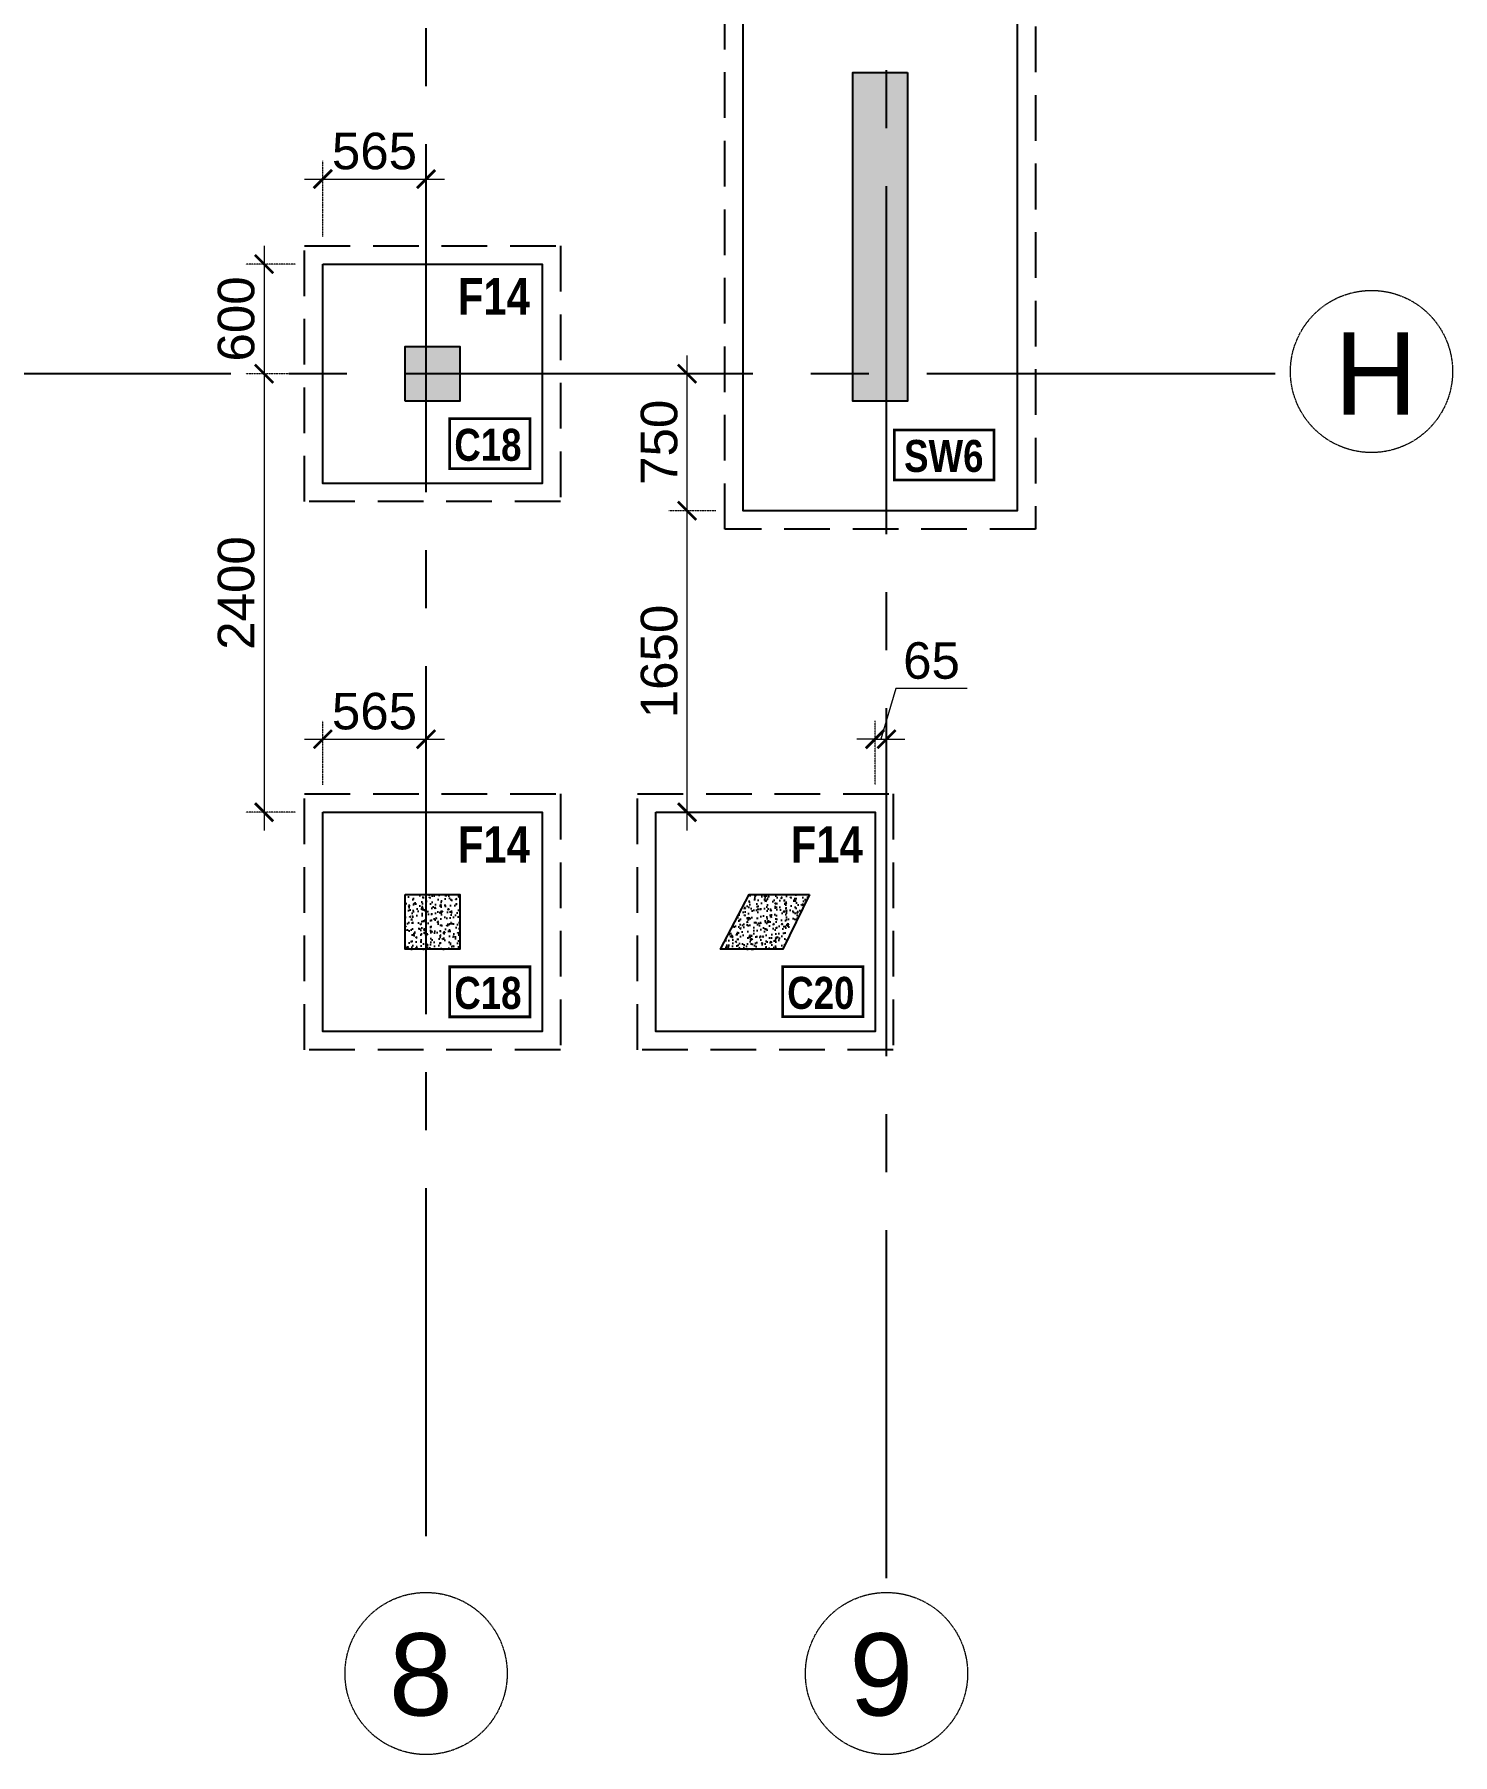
# Model space of a CAD drawing. Header units: millimetres. Extents: x 149548 to 2112824, y -1657616 to -1354760.
# Drawn here: x 1692210 to 1699972, y -1642267 to -1632851 of the extents above; entities that cross this region are included whole.
import ezdxf
from ezdxf.enums import TextEntityAlignment as Align

# ---------------------------------------------------------------- set-up
doc = ezdxf.new("R2010")
doc.units = ezdxf.units.MM
doc.header["$MEASUREMENT"] = 0
doc.header["$PDMODE"] = 98
for name, pattern in [('ACAD_ISO02W100', [15, 12, -3]), ('CENTER2', [28.575, 19.05, -3.175, 3.175, -3.175]), ('HIDDEN', [0.375, 0.25, -0.125])]:
    doc.linetypes.add(name, pattern=pattern)
for name, color, linetype, lineweight in [('CENTER_LINE', 8, 'CENTER2', 25), ('GRID', 252, 'ACAD_ISO02W100', 9), ('s-dm', 171, 'Continuous', 15), ('TXT', 255, 'Continuous', 5)]:
    doc.layers.add(name, color=color, linetype=linetype, lineweight=lineweight)
for name, color, linetype in [('F14', 132, 'Continuous'), ('F4', 80, 'Continuous'), ('Footing_#_ST', 1, 'Continuous'), ('Hatch', 8, 'Continuous'), ('Pcc_ST', 6, 'Continuous'), ('STR.COLUMN', 1, 'Continuous')]:
    doc.layers.add(name, color=color, linetype=linetype)
doc.styles.add('1-100', font='arial.ttf', dxfattribs={"height": 400})
doc.styles.add('G2-TEXT', font='ARIALNB.TTF', dxfattribs={"height": 2.5})
doc.styles.add('G3-TEXT', font='ARIALNB.TTF', dxfattribs={"height": 3})
doc.styles.get("Standard").update_dxf_attribs({"font": 'arial.ttf'})
doc.dimstyles.new('Dim 1_100', dxfattribs={"dimscale": 100, "dimtxt": 2, "dimasz": 1, "dimexe": 1, "dimexo": 1.5, "dimgap": 0.5, "dimtad": 1, "dimdec": 0, "dimrnd": 5, "dimzin": 0, "dimdsep": 46, "dimtxsty": 'Standard', "dimblk": 'ARCHTICK', "dimcen": 0, "dimdle": 1, "dimclrd": 256, "dimclre": 256, "dimclrt": 256, "dimadec": 0, "dimazin": 0, "dimtfac": 0.8, "dimtdec": 0, "dimtmove": 1, "dimatfit": 0, "dimfxl": 1.5, "dimtolj": 1, "dimtzin": 0, "dimlwd": -1, "dimlwe": -1, "dimarcsym": 1})
pattern_1 = [(230, (-711.69, 102229.26), (-71.7260183, 6.2752135), [7.5, -82.5]), (175, (-711.69, 102229.26), (13.8751334, -75.2192134), [6, -66]), (280.4514445, (-717.666, 102229.784), (-57.8508847, -68.9439991), [6.3740192, -70.1142112]), (226.1842, (-711.69, 102209.26), (-106.724133, 16.551928), [11.25, -123.75]), (276.6356355, (-720.58, 102210.64), (-93.4661946, -97.41186), [9.561034, -105.171376]), (171.184164, (-711.69, 102209.26), (-93.4661945, -97.41186), [9, -99]), (201, (-721.69, 102214.26), (-59.6907052, 40.261889), [7.5, -82.5]), (146, (-721.69, 102214.26), (-24.3315332, -72.5150045), [6, -66]), (251.4514447, (-726.66, 102217.616), (-84.0222377, -32.2531153), [6.374019, -70.1142112]), (217.5, (-711.689, 102229.26), (-1.21598553, -33.28938538), [0, -65.2, 0, -67, 0, -66.25]), (187.5, (-711.69, 102229.26), (-26.30695374, -39.4411712), [0, -38.2, 0, -63.7, 0, -25.25]), (147.5, (-689.389, 102229.26), (-53.38224362, 2.25548717), [0, -25, 0, -78, 0, -103.5]), (137.5, (-679.39, 102229.26), (-58.3186169, -10.0104982), [0, -32.5, 0, -51.8, 0, -73.5])]

# ---------------------------------------------------------------- blocks, each defined once
blk = doc.blocks.new('FIRST FLOOR COLUMNS')
at = {"layer": 'CENTER_LINE', "ltscale": 100}
for p, q in [((17925, -41973.1), (17925, 17893.4)), ((20445, -42203.1), (20445, 17663.4)), ((22571.4, -35610), (-4586.4, -35610))]:
    blk.add_line(p, q, dxfattribs=at)
at = {"layer": 'GRID', "ltscale": 0.3}
for centre in [(23099.3, -35597.5), (17925, -42724.3), (20445, -42724.3)]:
    blk.add_circle(centre, 443.7, dxfattribs=at)
at = {"layer": 'GRID', "ltscale": 0.3, "style": '1-100', "oblique": 0}
for s, p in [('H', (22896.2, -35833.4)), ('8', (17721.9, -42954.4)), ('9', (20241.9, -42954.4))]:
    blk.add_text(s, height=450, rotation=0.05532, dxfattribs=at).set_placement(p)
blk = doc.blocks.new('Through Column')
at = {"layer": 'Hatch'}
h = blk.add_hatch(dxfattribs=at)
h.set_pattern_fill('AR-CONC', color=256, scale=10, angle=180)
h.set_pattern_definition(pattern_1)
h.paths.add_polyline_path([(1940512.5, -1535329.3), (1940812.5, -1535329.3), (1940812.5, -1535629.3), (1940512.5, -1535629.3)])
h = blk.add_hatch(dxfattribs=at)
h.set_pattern_fill('AR-CONC', color=256, scale=10, angle=180)
h.set_pattern_definition(pattern_1)
h.paths.add_polyline_path([(1942726, -1535329.3), (1942580.1, -1535629.3), (1942238.7, -1535629.3), (1942395.1, -1535329.3)])
at = {"layer": 'STR.COLUMN', "transparency": 33554687}
h = blk.add_hatch(color=256, dxfattribs=at)
h.dxf.hatch_style = 1
h.paths.add_polyline_path([(1943262.5, -1530829.3), (1942962.5, -1530829.3), (1942962.5, -1532629.3), (1943262.5, -1532629.3)])
h = blk.add_hatch(color=256, dxfattribs=at)
h.dxf.hatch_style = 1
h.paths.add_polyline_path([(1940812.5, -1532329.3), (1940512.5, -1532329.3), (1940512.5, -1532629.3), (1940812.5, -1532629.3)])
at = {"layer": 'STR.COLUMN', "color": 5}
for points in [[(1943262.5, -1530829.3), (1943262.5, -1532629.3), (1942962.5, -1532629.3), (1942962.5, -1530829.3), (1943262.5, -1530829.3)], [(1940512.5, -1535329.3), (1940812.5, -1535329.3), (1940812.5, -1535629.3), (1940512.5, -1535629.3)], [(1942726, -1535329.3), (1942580.1, -1535629.3), (1942238.7, -1535629.3), (1942395.1, -1535329.3)]]:
    blk.add_lwpolyline(points, close=True, dxfattribs=at)
blk.add_lwpolyline([(1940512.5, -1532629.3), (1940512.5, -1532329.3), (1940812.5, -1532329.3), (1940812.5, -1532629.3), (1940512.5, -1532629.3)], dxfattribs=at)
blk = doc.blocks.new('_ArchTick')
at = {"color": 0, "linetype": 'ByBlock', "const_width": 0.15}
blk.add_lwpolyline([(-0.5, -0.5), (0.5, 0.5)], dxfattribs=at)
blk = doc.blocks.new('*D1479')
at = {"layer": 'Defpoints', "color": 0}
for p in [(1694354, -1633642.7), (1693789, -1634108.5), (1694354, -1634108.5)]:
    blk.add_point(p, dxfattribs=at)
at = {"layer": 's-dm', "linetype": 'HIDDEN'}
for p, q in [((1693789, -1633958.5), (1693789, -1633542.7)), ((1694354, -1633958.5), (1694354, -1633542.7))]:
    blk.add_line(p, q, dxfattribs=at)
at = {"layer": 's-dm'}
blk.add_line((1693689, -1633642.7), (1694454, -1633642.7), dxfattribs=at)
at = {"layer": 's-dm', "xscale": 100, "yscale": 100, "zscale": 100, "rotation": 180}
blk.add_blockref('_ArchTick', (1693789, -1633642.7), dxfattribs=at)
at = {"layer": 's-dm', "xscale": 100, "yscale": 100, "zscale": 100}
blk.add_blockref('_ArchTick', (1694354, -1633642.7), dxfattribs=at)
at = {"layer": 's-dm', "insert": (1694071.5, -1633490.6), "char_height": 200, "attachment_point": 5}
blk.add_mtext('\\A1;565', dxfattribs=at)
blk = doc.blocks.new('*D1480')
at = {"layer": 'Defpoints', "color": 0}
for p in [(1693789, -1634108.5), (1693467.4, -1634708.5), (1693789, -1634708.5)]:
    blk.add_point(p, dxfattribs=at)
at = {"layer": 's-dm'}
blk.add_line((1693467.4, -1634008.5), (1693467.4, -1634808.5), dxfattribs=at)
at = {"layer": 's-dm', "linetype": 'HIDDEN'}
for p, q in [((1693639, -1634108.5), (1693367.4, -1634108.5)), ((1693639, -1634708.5), (1693367.4, -1634708.5))]:
    blk.add_line(p, q, dxfattribs=at)
at = {"layer": 's-dm', "xscale": 100, "yscale": 100, "zscale": 100}
for p, rotation in [((1693467.4, -1634108.5), 90), ((1693467.4, -1634708.5), 270)]:
    blk.add_blockref('_ArchTick', p, dxfattribs=dict(at, rotation=rotation))
at = {"layer": 's-dm', "insert": (1693315.3, -1634408.5), "char_height": 200, "attachment_point": 5, "rotation": 90}
blk.add_mtext('\\A1;600', dxfattribs=at)
blk = doc.blocks.new('*D1481')
at = {"layer": 'Defpoints', "color": 0}
for p in [(1694354, -1636708.6), (1693789, -1637108.5), (1694354, -1637108.5)]:
    blk.add_point(p, dxfattribs=at)
at = {"layer": 's-dm', "linetype": 'HIDDEN'}
for p, q in [((1693789, -1636958.5), (1693789, -1636608.6)), ((1694354, -1636958.5), (1694354, -1636608.6))]:
    blk.add_line(p, q, dxfattribs=at)
at = {"layer": 's-dm'}
blk.add_line((1693689, -1636708.6), (1694454, -1636708.6), dxfattribs=at)
at = {"layer": 's-dm', "xscale": 100, "yscale": 100, "zscale": 100, "rotation": 180}
blk.add_blockref('_ArchTick', (1693789, -1636708.6), dxfattribs=at)
at = {"layer": 's-dm', "xscale": 100, "yscale": 100, "zscale": 100}
blk.add_blockref('_ArchTick', (1694354, -1636708.6), dxfattribs=at)
at = {"layer": 's-dm', "insert": (1694071.5, -1636556.4), "char_height": 200, "attachment_point": 5}
blk.add_mtext('\\A1;565', dxfattribs=at)
blk = doc.blocks.new('*D1484')
at = {"layer": 'Defpoints', "color": 0}
for p in [(1693789, -1634708.5), (1693467.4, -1637108.5), (1693789, -1637108.5)]:
    blk.add_point(p, dxfattribs=at)
at = {"layer": 's-dm'}
blk.add_line((1693467.4, -1634608.5), (1693467.4, -1637208.5), dxfattribs=at)
at = {"layer": 's-dm', "linetype": 'HIDDEN'}
for p, q in [((1693639, -1634708.5), (1693367.4, -1634708.5)), ((1693639, -1637108.5), (1693367.4, -1637108.5))]:
    blk.add_line(p, q, dxfattribs=at)
at = {"layer": 's-dm', "xscale": 100, "yscale": 100, "zscale": 100}
for p, rotation in [((1693467.4, -1634708.5), 90), ((1693467.4, -1637108.5), 270)]:
    blk.add_blockref('_ArchTick', p, dxfattribs=dict(at, rotation=rotation))
at = {"layer": 's-dm', "insert": (1693315.3, -1635908.5), "char_height": 200, "attachment_point": 5, "rotation": 90}
blk.add_mtext('\\A1;2400', dxfattribs=at)
blk = doc.blocks.new('*D1485')
at = {"layer": 'Defpoints', "color": 0}
for p in [(1695782.4, -1635458.5), (1696089, -1635458.5), (1695611.1, -1637108.3)]:
    blk.add_point(p, dxfattribs=at)
at = {"layer": 's-dm'}
blk.add_line((1695782.4, -1637208.3), (1695782.4, -1635358.5), dxfattribs=at)
at = {"layer": 's-dm', "linetype": 'HIDDEN'}
for p, q in [((1695939, -1635458.5), (1695682.4, -1635458.5)), ((1695761.1, -1637108.3), (1695882.4, -1637108.3))]:
    blk.add_line(p, q, dxfattribs=at)
at = {"layer": 's-dm', "xscale": 100, "yscale": 100, "zscale": 100}
for p, rotation in [((1695782.4, -1635458.5), 90), ((1695782.4, -1637108.3), 270)]:
    blk.add_blockref('_ArchTick', p, dxfattribs=dict(at, rotation=rotation))
at = {"layer": 's-dm', "insert": (1695630.3, -1636283.4), "char_height": 200, "attachment_point": 5, "rotation": 90}
blk.add_mtext('\\A1;1650', dxfattribs=at)
blk = doc.blocks.new('*D1486')
at = {"layer": 'Defpoints', "color": 0}
for p in [(1695782.4, -1634708.5), (1696089, -1634708.5), (1696089, -1635458.5)]:
    blk.add_point(p, dxfattribs=at)
at = {"layer": 's-dm'}
blk.add_line((1695782.4, -1635558.5), (1695782.4, -1634608.5), dxfattribs=at)
at = {"layer": 's-dm', "linetype": 'HIDDEN'}
for p, q in [((1695939, -1634708.5), (1695682.4, -1634708.5)), ((1695939, -1635458.5), (1695682.4, -1635458.5))]:
    blk.add_line(p, q, dxfattribs=at)
at = {"layer": 's-dm', "xscale": 100, "yscale": 100, "zscale": 100}
for p, rotation in [((1695782.4, -1634708.5), 90), ((1695782.4, -1635458.5), 270)]:
    blk.add_blockref('_ArchTick', p, dxfattribs=dict(at, rotation=rotation))
at = {"layer": 's-dm', "insert": (1695630.3, -1635083.5), "char_height": 200, "attachment_point": 5, "rotation": 90}
blk.add_mtext('\\A1;750', dxfattribs=at)
blk = doc.blocks.new('*D1489')
at = {"layer": 'Defpoints', "color": 0}
for p in [(1696874, -1636708.6), (1696811.1, -1637108.3), (1696874, -1637108.3)]:
    blk.add_point(p, dxfattribs=at)
at = {"layer": 's-dm'}
for p, q in [((1696925.7, -1636431.4), (1696842.6, -1636708.6)), ((1697314.8, -1636431.4), (1696925.7, -1636431.4)), ((1696811.1, -1636708.6), (1696711.1, -1636708.6)), ((1696811.1, -1636708.6), (1696874, -1636708.6)), ((1696874, -1636708.6), (1696974, -1636708.6))]:
    blk.add_line(p, q, dxfattribs=at)
at = {"layer": 's-dm', "linetype": 'HIDDEN'}
for p, q in [((1696811.1, -1636958.3), (1696811.1, -1636608.6)), ((1696874, -1636958.3), (1696874, -1636608.6))]:
    blk.add_line(p, q, dxfattribs=at)
at = {"layer": 's-dm', "xscale": 100, "yscale": 100, "zscale": 100}
blk.add_blockref('_ArchTick', (1696811.1, -1636708.6), dxfattribs=at)
at = {"layer": 's-dm', "xscale": 100, "yscale": 100, "zscale": 100, "rotation": 180}
blk.add_blockref('_ArchTick', (1696874, -1636708.6), dxfattribs=at)
at = {"layer": 's-dm', "insert": (1697120.3, -1636279.3), "char_height": 200, "attachment_point": 5}
blk.add_mtext('\\A1;65', dxfattribs=at)

msp = doc.modelspace()

# ---------------------------------------------------------------- linework, layer by layer
at = {"color": 101, "const_width": 14.8}
for points in [[(1694483.6, -1635228.3), (1694483.6, -1634954.7), (1694922.9, -1634954.7), (1694922.9, -1635228.3)], [(1696915.9, -1635289.2), (1696915.9, -1635015.6), (1697461.9, -1635015.6), (1697461.9, -1635289.2)], [(1694483.6, -1638228.3), (1694483.6, -1637954.7), (1694922.9, -1637954.7), (1694922.9, -1638228.3)], [(1696305.7, -1638228.1), (1696305.7, -1637954.5), (1696745, -1637954.5), (1696745, -1638228.1)]]:
    msp.add_lwpolyline(points, close=True, dxfattribs=at)
at = {"layer": 'F14'}
for points in [[(1693789, -1634108.5), (1694989, -1634108.5), (1694989, -1635308.5), (1693789, -1635308.5)], [(1693789, -1637108.5), (1694989, -1637108.5), (1694989, -1638308.5), (1693789, -1638308.5)], [(1695611.1, -1637108.3), (1696811.1, -1637108.3), (1696811.1, -1638308.3), (1695611.1, -1638308.3)]]:
    msp.add_lwpolyline(points, close=True, dxfattribs=at)
at = {"layer": 'F4'}
msp.add_lwpolyline([(1696089, -1624658.5), (1697589, -1624658.5), (1697589, -1635458.5), (1696089, -1635458.5)], close=True, dxfattribs=at)
at = {"layer": 'Pcc_ST', "linetype": 'HIDDEN', "ltscale": 1000}
for points in [[(1695989, -1624558.5), (1697689, -1624558.5), (1697689, -1635558.5), (1695989, -1635558.5)], [(1693689, -1634008.5), (1695089, -1634008.5), (1695089, -1635408.5), (1693689, -1635408.5)], [(1693689, -1637008.5), (1695089, -1637008.5), (1695089, -1638408.5), (1693689, -1638408.5)], [(1695511.1, -1637008.3), (1696911.1, -1637008.3), (1696911.1, -1638408.3), (1695511.1, -1638408.3)]]:
    msp.add_lwpolyline(points, close=True, dxfattribs=at)

# ---------------------------------------------------------------- block references
at = {"layer": 'GRID'}
msp.add_blockref('FIRST FLOOR COLUMNS', (1676429, -1599098.5), dxfattribs=at)
at = {"layer": 'STR.COLUMN'}
msp.add_blockref('Through Column', (-246273.5, -102229.3), dxfattribs=at)

# ---------------------------------------------------------------- texts
at = {"layer": 'Footing_#_ST', "style": 'G2-TEXT'}
for p in [(1694725, -1634445.1), (1694725, -1637445.1), (1696547.1, -1637444.9)]:
    msp.add_text('F14', height=200, dxfattribs=at).set_placement(p, align=Align.BOTTOM_CENTER)
at = {"layer": 'TXT', "style": 'G3-TEXT'}
for s, p in [('C18', (1694508.5, -1635184.9)), ('SW6', (1696970.2, -1635245.8)), ('C18', (1694508.5, -1638184.9)), ('C20', (1696330.6, -1638184.7))]:
    msp.add_text(s, height=175, dxfattribs=at).set_placement(p)

# ---------------------------------------------------------------- dimensions: what is measured, and where the dimension line sits
at = {"layer": 's-dm'}
for base, p1, p2, picture, middle in [((1694354, -1633642.7), (1693789, -1634108.5), (1694354, -1634108.5), '*D1479', (1694071.5, -1633490.6)), ((1696874, -1636708.6), (1696811.1, -1637108.3), (1696874, -1637108.3), '*D1489', (1696975.7, -1636279.3)), ((1694354, -1636708.6), (1693789, -1637108.5), (1694354, -1637108.5), '*D1481', (1694071.5, -1636556.4))]:
    dim = msp.add_linear_dim(base=base, p1=p1, p2=p2, dimstyle='Dim 1_100', dxfattribs=at)
    dim.commit()
    dim.dimension.update_dxf_attribs({"geometry": picture, "text_midpoint": middle})
for base, p1, p2, picture, middle in [((1693467.4, -1634708.5), (1693789, -1634108.5), (1693789, -1634708.5), '*D1480', (1693315.3, -1634408.5)), ((1693467.4, -1637108.5), (1693789, -1634708.5), (1693789, -1637108.5), '*D1484', (1693315.3, -1635908.5)), ((1695782.4, -1634708.5), (1696089, -1635458.5), (1696089, -1634708.5), '*D1486', (1695630.3, -1635083.5)), ((1695782.4, -1635458.5), (1695611.1, -1637108.3), (1696089, -1635458.5), '*D1485', (1695630.3, -1636283.4))]:
    dim = msp.add_linear_dim(base=base, p1=p1, p2=p2, angle=90, dimstyle='Dim 1_100', dxfattribs=at)
    dim.commit()
    dim.dimension.update_dxf_attribs({"geometry": picture, "text_midpoint": middle})

doc.saveas('drawing.dxf')
